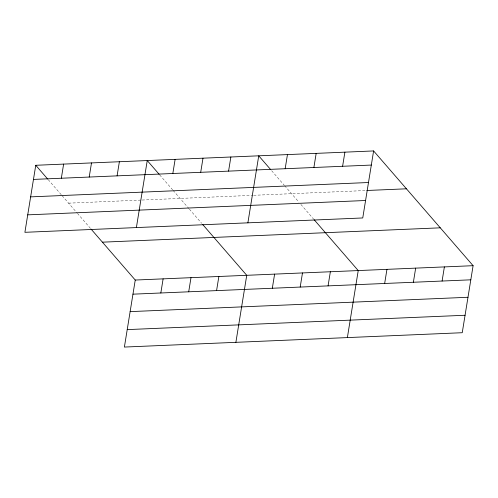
<?xml version="1.0" encoding="UTF-8"?>
<svg xmlns="http://www.w3.org/2000/svg" width="498" height="498" viewBox="0 0 498 498"><rect width="100%" height="100%" fill="white"/><g stroke="black" fill="none" stroke-linecap="round" stroke-linejoin="round"><path stroke-width="0.37" stroke-dasharray="2.49 1.87" d="M68.587 203.159L141.364 200.065M142.142 200.034L252.86 195.328M253.631 195.297L366.08 190.522M271.671 170.733L284.109 185.082M284.607 185.654L298.925 202.169M300.885 204.429L313.634 219.132M159.684 174.898L172.619 189.813M173.117 190.385L188.904 208.6M189.396 209.166L201.653 223.303M48.194 179.635L61.621 195.123M62.119 195.695L76.922 212.771M77.414 213.337L90.648 228.601"/><path stroke-width="0.75" d="M35.756 165.286L24.9 232.311L362.756 217.956L373.606 150.938L35.756 165.286L47.696 179.056M61.341 178.228L63.626 164.103M89.21 177.045L91.501 162.921M117.086 175.862L119.377 161.738M136.39 227.574L147.246 160.549L159.186 174.325M91.14 229.167L135.244 280.044L124.394 347.062L462.244 332.714L473.1 265.689L373.606 150.938M172.831 173.497L175.122 159.366M160.829 292.986L163.12 278.861M200.706 172.308L202.991 158.183M188.705 291.803L190.989 277.672M228.576 171.125L230.867 157.001M216.574 290.62L218.865 276.49M247.886 222.836L258.736 155.818L270.675 169.588M235.884 342.325L246.74 275.307L202.63 224.43M285.167 168.722L287.458 154.598M272.325 288.249L274.61 274.124M313.883 167.502L316.174 153.378M300.194 287.066L302.485 272.941M342.605 166.282L344.89 152.158M328.07 285.883L330.355 271.752M347.374 337.594L358.23 270.57L314.12 219.699M384.661 283.48L386.946 269.35M413.377 282.26L415.662 268.129M442.093 281.04L444.384 266.909M33.466 179.417L371.321 165.062M30.639 196.872L368.495 182.517M366.858 190.485L406.443 188.804M27.726 214.856L365.582 200.501M102.414 242.171L440.269 227.823M135.244 280.044L473.1 265.689M132.96 294.169L470.809 279.82M130.134 311.624L467.983 297.275M127.22 329.608L465.07 315.259"/></g></svg>
